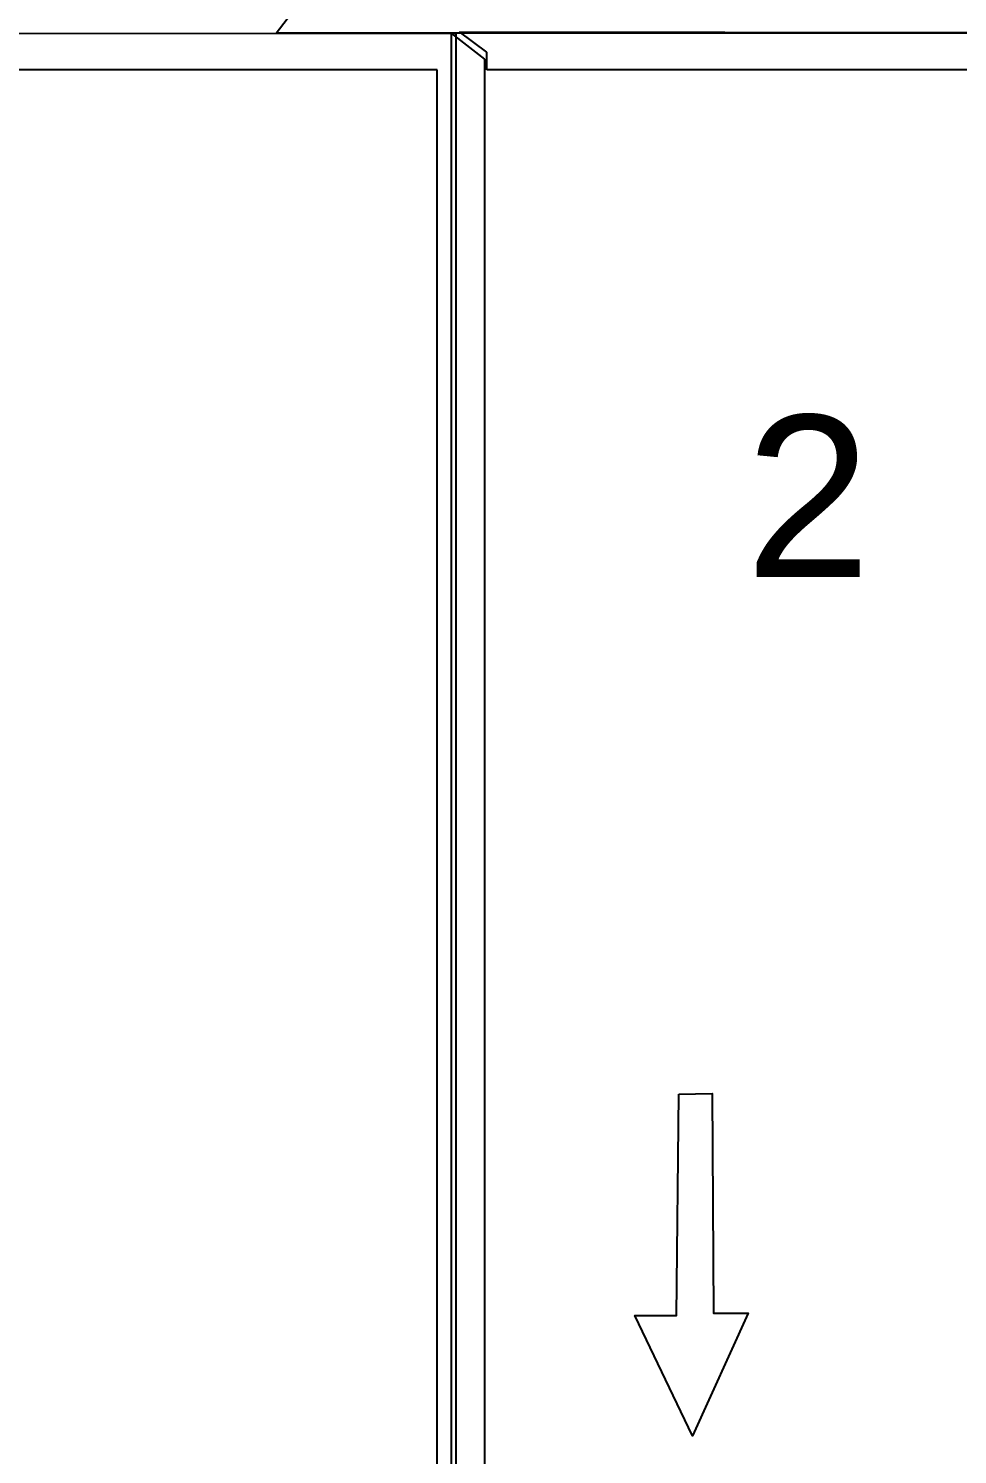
# Model space of a CAD drawing. Header units: inches. Extents: x -42 to 72, y -34 to 80.
# Drawn here: x -13.92 to 0.35, y 26.14 to 48.04 of the extents above; entities that cross this region are included whole.
import ezdxf

# ---------------------------------------------------------------- set-up
doc = ezdxf.new("R2010")
doc.units = ezdxf.units.IN
doc.header["$MEASUREMENT"] = 0
doc.layers.add('Layer 1', color=7, linetype='Continuous')
doc.styles.get("Standard").update_dxf_attribs({"font": 'arial.ttf'})

msp = doc.modelspace()

# ---------------------------------------------------------------- linework, layer by layer
for p, q in [((-10.116, 47.972), (-9.724, 48.483)), ((-29.244, 47.994), (-7.354, 47.967)), ((-6.88, 47.683), (-7.3, 47.994)), ((-7.3, 47.994), (14.59, 47.967)), ((39.885, 47.972), (-10.116, 47.972)), ((-7.424, 47.967), (-6.913, 47.575)), ((-7.424, -2.034), (-7.424, 47.967)), ((-7.354, 47.967), (-7.354, -2.034)), ((-6.913, 47.575), (-6.913, -1.558)), ((-6.88, 47.412), (-6.88, 47.683)), ((-7.643, 47.412), (-28.823, 47.412)), ((-7.643, -1.558), (-7.643, 47.412)), ((14.301, 47.412), (-6.88, 47.412))]:
    msp.add_line(p, q)
msp.add_lwpolyline([(-3.931, 31.672), (-3.416, 31.683), (-3.398, 28.308), (-2.865, 28.308), (-3.718, 26.425), (-4.606, 28.273), (-3.966, 28.273), (-3.931, 31.672)])
at = {"layer": 'Layer 1', "color": 240, "lineweight": 35, "true_color": 0xed1c24}
msp.add_open_spline([(54.183, -9.087), (71.825, 12.728), (68.441, 44.715), (46.625, 62.356), (24.81, 79.998), (-7.176, 76.614), (-24.818, 54.799), (-42.459, 32.984), (-39.075, 0.998), (-17.26, -16.644), (4.555, -34.286), (36.542, -30.902), (54.183, -9.087)], degree=3, knots=[0, 0, 0, 0, 1, 1, 1, 2, 2, 2, 3, 3, 3, 4, 4, 4, 4], dxfattribs=at)

# ---------------------------------------------------------------- texts
at = {"insert": (-2.91, 42.102), "char_height": 2.485, "attachment_point": 1}
msp.add_mtext_dynamic_manual_height_columns('2', width=0.87942, gutter_width=1, heights=[0], dxfattribs=at)

doc.saveas('drawing.dxf')
